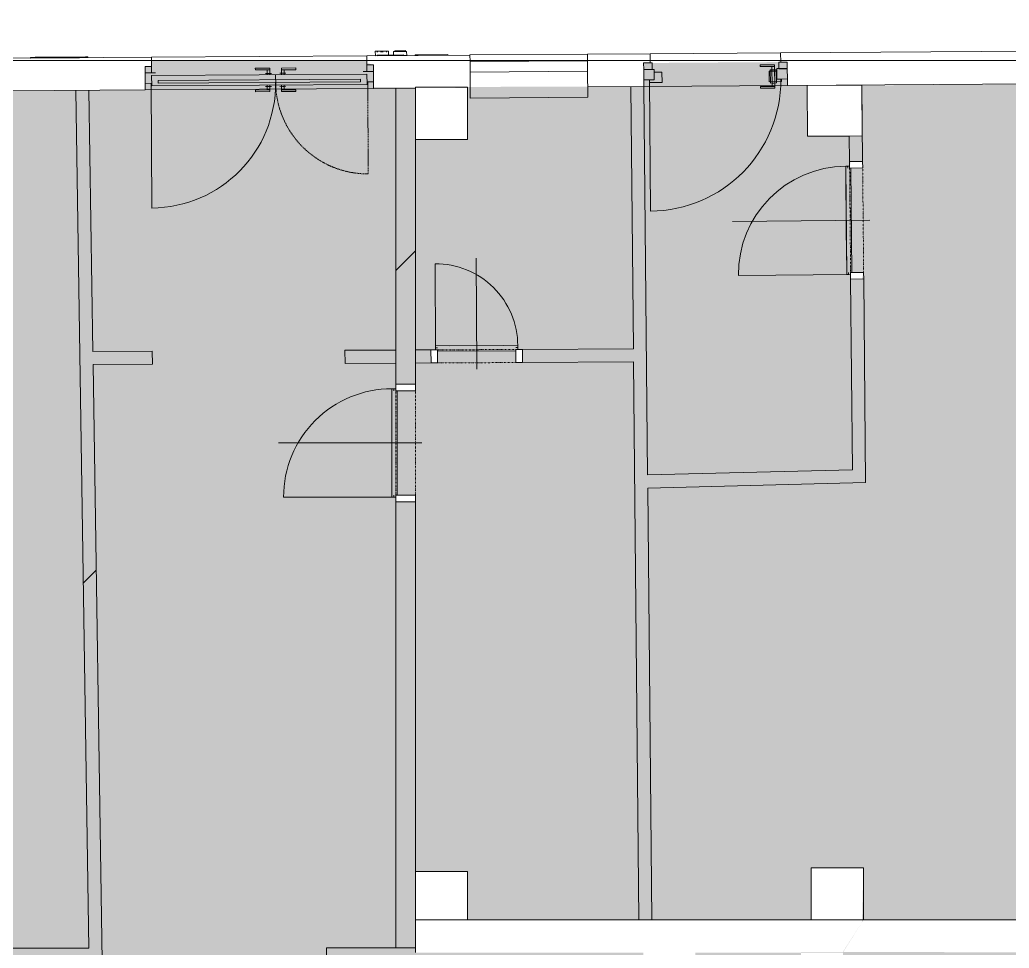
# Model space of a CAD drawing. Header units: millimetres. Extents: x -2854 to 232784, y -45352 to 20466.
# Drawn here: x 119216 to 126796, y -17172 to -10061 of the extents above; entities that cross this region are included whole.
import ezdxf

# ---------------------------------------------------------------- set-up
doc = ezdxf.new("R2010")
doc.units = ezdxf.units.MM
doc.linetypes.add('Čerchovaná se dvěma tečkami', pattern=[2.59, 1, -0.53, 0, -0.53, 0, -0.53])
doc.linetypes.add('Čárkovaná', pattern=[6.35, 3.175, -3.175])
for name, color, linetype, lineweight in [('A-DETL-GENF', 92, 'Continuous', 13), ('A-DETL-THIN', 151, 'Continuous', 13), ('A-DOOR', 31, 'Continuous', 13), ('A-DOOR-FRAM', 31, 'Continuous', 25), ('A-FLOR', 192, 'Continuous', 13), ('A-GENM', 13, 'Continuous', 13), ('A-GLAZ', 151, 'Continuous', 13), ('A-GLAZ-SILL', 1, 'Continuous', 9), ('A-WALL', 113, 'Continuous', 13), ('S-COLS', 52, 'Continuous', 13)]:
    doc.layers.add(name, color=color, linetype=linetype, lineweight=lineweight)
doc.layers.add('A-WALL-PATT', color=111, linetype='Continuous')
pattern_1 = [(45, (83167, 0), (-4242.6, 4242.6), [])]
pattern_2 = [(45, (83167, 0), (-7184.2, 7184.2), []), (45, (86041, 0), (-7184.2, 7184.2), []), (45, (91788, 0), (-4310.5, 10058), [4064, -2032, 67.1, -1964.9])]

# ---------------------------------------------------------------- blocks, each defined once
blk = doc.blocks.new('DVERE_1k_oblozka - DD03_01_800x1970_koupelna-1549493-Mapka _ závislý 12')
at = {"layer": 'A-DOOR', "lineweight": 9}
for p, q in [((-415, 72.1), (-415, 932.1)), ((0, -127.9), (0, 972.1)), ((415, 102.1), (-415, 102.1)), ((-415, 102.1), (-415, 87.1)), ((-415, 87.1), (-400, 87.1)), ((305, 102.1), (-305, 102.1)), ((400, 87.1), (415, 87.1)), ((415, 87.1), (415, 102.1)), ((415, 102.1), (415, 72.1)), ((-400, 72.1), (-450, 72.1)), ((-450, 72.1), (-450, -77.9)), ((-400, -77.9), (-400, 72.1)), ((-400, 62.1), (400, 62.1)), ((450, 72.1), (400, 72.1)), ((400, 72.1), (400, -77.9)), ((450, -77.9), (450, 72.1)), ((-450, -77.9), (-400, -77.9)), ((400, -77.9), (450, -77.9))]:
    blk.add_line(p, q, dxfattribs=at)
at = {"layer": 'A-DOOR', "linetype": 'Čerchovaná se dvěma tečkami', "lineweight": 9}
for p, q in [((-400, 72.1), (400, 72.1)), ((-400, -77.9), (400, -77.9))]:
    blk.add_line(p, q, dxfattribs=at)
at = {"layer": 'A-DOOR', "lineweight": 9}
blk.add_arc((-415, 102.1), 830, 360, 90, dxfattribs=at)
at = {"layer": 'A-DOOR-FRAM', "lineweight": 9}
for p, q in [((-400, 72.1), (-450, 72.1)), ((-400, -77.9), (-400, 72.1)), ((400, 72.1), (400, -77.9)), ((400, 72.1), (450, 72.1)), ((-450, -77.9), (-400, -77.9)), ((450, -77.9), (400, -77.9))]:
    blk.add_line(p, q, dxfattribs=at)
blk = doc.blocks.new('OKNO_1k_nadsvetlik - OKNO_1k_nadsvetlik_900 x 1500-1969459-Mapka _ závislý 12')
at = {"layer": 'A-GLAZ', "lineweight": 9}
for p, q in [((-450, 126), (450, 126)), ((-450, 75), (-450, 126)), ((450, 126), (450, 75)), ((450, 75), (-450, 75)), ((-450, 75), (450, 75)), ((-450, -5), (-450, 75)), ((450, 75), (450, -5)), ((450, -5), (-450, -5))]:
    blk.add_line(p, q, dxfattribs=at)
blk = doc.blocks.new('parapet s nosem_vnitní - parapet s nosem_vnitní-V107-Mapka _ závislý 12')
at = {"layer": 'A-GENM', "lineweight": 9}
for p, q in [((-450, -190), (-450, 0)), ((450, 0), (450, -190)), ((-450, -190), (-450, -200)), ((-450, -200), (450, -200)), ((-450, -200), (450, -200)), ((450, -200), (450, -190))]:
    blk.add_line(p, q, dxfattribs=at)
blk = doc.blocks.new('DVERE_1k_oblozka - DD03_01_600x1970_koupelna-1549500-Mapka _ závislý 12')
at = {"layer": 'A-DOOR', "lineweight": 9}
for p, q in [((-315, 47.1), (-315, 707.1)), ((0, -102.9), (0, 747.1)), ((315, 77.1), (-315, 77.1)), ((-315, 77.1), (-315, 62.1)), ((205, 77.1), (-205, 77.1)), ((315, 62.1), (315, 77.1)), ((315, 77.1), (315, 47.1)), ((-300, 47.1), (-350, 47.1)), ((-350, 47.1), (-350, -52.9)), ((-315, 62.1), (-300, 62.1)), ((-300, -52.9), (-300, 47.1)), ((-300, 37.1), (300, 37.1)), ((300, 62.1), (315, 62.1)), ((350, 47.1), (300, 47.1)), ((300, 47.1), (300, -52.9)), ((350, -52.9), (350, 47.1)), ((-350, -52.9), (-300, -52.9)), ((300, -52.9), (350, -52.9))]:
    blk.add_line(p, q, dxfattribs=at)
at = {"layer": 'A-DOOR', "linetype": 'Čerchovaná se dvěma tečkami', "lineweight": 9}
for p, q in [((-300, 47.1), (300, 47.1)), ((-300, -52.9), (300, -52.9))]:
    blk.add_line(p, q, dxfattribs=at)
at = {"layer": 'A-DOOR', "lineweight": 9}
blk.add_arc((-315, 77.1), 630, 360, 90, dxfattribs=at)
at = {"layer": 'A-DOOR-FRAM', "lineweight": 9}
for p, q in [((-300, 47.1), (-350, 47.1)), ((-300, -52.9), (-300, 47.1)), ((300, 47.1), (300, -52.9)), ((300, 47.1), (350, 47.1)), ((-350, -52.9), (-300, -52.9)), ((350, -52.9), (300, -52.9))]:
    blk.add_line(p, q, dxfattribs=at)
blk = doc.blocks.new('OKNO_dvere vchod_2kvstuphlav - ON09_21_vstupni dvere obj_1750_2400_OO_Al-2030626-Mapka _ závislý 12')
at = {"layer": 'A-GLAZ', "lineweight": 9}
for p, q in [((-990.3, 55), (-1040.3, 55)), ((-1040.3, 55), (-1040.3, 4)), ((-960.3, 5), (-1040.3, 5)), ((-1040.3, 5), (-1040.3, -75)), ((-1040.3, 4), (-990.3, 4)), ((-990.3, 4), (-990.3, 55)), ((-195.3, 35), (-85.3, 35)), ((-85.3, 35), (-195.3, 35)), ((-195.3, 22), (-195.3, 35)), ((-195.3, 35), (-195.3, 22)), ((-195.3, 22), (-85.3, 22)), ((-85.3, 22), (-195.3, 22)), ((-105.3, 22), (-105.3, -15)), ((-85.3, 22), (-105.3, 22)), ((-85.3, 22), (-105.3, 22)), ((-85.3, 35), (-85.3, 22)), ((-85.3, 35), (-85.3, 22)), ((-85.3, -15), (-85.3, 22)), ((114.7, 35), (4.7, 35)), ((4.7, 35), (114.7, 35)), ((4.7, 22), (4.7, 35)), ((4.7, 22), (4.7, 35)), ((114.7, 22), (4.7, 22)), ((4.7, 22), (114.7, 22)), ((4.7, 22), (4.7, -15)), ((24.7, 22), (4.7, 22)), ((24.7, 22), (4.7, 22)), ((24.7, -15), (24.7, 22)), ((114.7, 35), (114.7, 22)), ((114.7, 22), (114.7, 35)), ((709.7, 5), (629.7, 5)), ((709.7, 55), (659.7, 55)), ((659.7, 55), (659.7, 4)), ((659.7, 4), (709.7, 4)), ((709.7, 4), (709.7, 55)), ((709.7, -75), (709.7, 5)), ((-1040.3, -75), (-990.3, -75)), ((-995.3, -75), (-995.3, -95)), ((-995.3, -75), (-995.3, -1030)), ((-990.3, -95), (-990.3, -15)), ((659.7, -15), (-990.3, -15)), ((-940.3, -55), (-940.3, -75)), ((609.7, -55), (-940.3, -55)), ((-940.3, -75), (609.7, -75)), ((-72.3, -5), (-118.3, -5)), ((-72.3, -5), (-118.3, -5)), ((-72.3, -5), (-118.3, -5)), ((-72.3, -5), (-118.3, -5)), ((-99.3, -5), (-91.3, -5)), ((-99.3, -5), (-91.3, -5)), ((-40.3, -95), (-40.3, -15)), ((37.7, -5), (-8.3, -5)), ((37.7, -5), (-8.3, -5)), ((37.7, -5), (-8.3, -5)), ((37.7, -5), (-8.3, -5)), ((10.7, -5), (18.7, -5)), ((10.7, -5), (18.7, -5)), ((609.7, -75), (609.7, -55)), ((659.7, -95), (659.7, -15)), ((659.7, -75), (709.7, -75)), ((664.7, -95), (664.7, -75)), ((-990.3, -95), (659.7, -95)), ((-195.3, -132), (-85.3, -132)), ((-85.3, -132), (-195.3, -132)), ((-195.3, -132), (-195.3, -145)), ((-195.3, -145), (-195.3, -132)), ((-195.3, -145), (-85.3, -145)), ((-85.3, -145), (-195.3, -145)), ((-118.3, -105), (-72.3, -105)), ((-118.3, -105), (-72.3, -105)), ((-118.3, -105), (-72.3, -105)), ((-118.3, -105), (-72.3, -105)), ((-105.3, -95), (-105.3, -132)), ((-105.3, -132), (-85.3, -132)), ((-105.3, -132), (-85.3, -132)), ((-91.3, -105), (-99.3, -105)), ((-91.3, -105), (-99.3, -105)), ((-85.3, -132), (-85.3, -95)), ((-85.3, -132), (-85.3, -145)), ((-85.3, -132), (-85.3, -145)), ((-8.3, -105), (37.7, -105)), ((-8.3, -105), (37.7, -105)), ((-8.3, -105), (37.7, -105)), ((-8.3, -105), (37.7, -105)), ((4.7, -95), (4.7, -132)), ((114.7, -132), (4.7, -132)), ((4.7, -132), (114.7, -132)), ((4.7, -145), (4.7, -132)), ((4.7, -145), (4.7, -132)), ((4.7, -132), (24.7, -132)), ((4.7, -132), (24.7, -132)), ((114.7, -145), (4.7, -145)), ((4.7, -145), (114.7, -145)), ((18.7, -105), (10.7, -105)), ((18.7, -105), (10.7, -105)), ((24.7, -132), (24.7, -95)), ((114.7, -145), (114.7, -132)), ((114.7, -132), (114.7, -145))]:
    blk.add_line(p, q, dxfattribs=at)
at = {"layer": 'A-GLAZ', "linetype": 'Čárkovaná', "lineweight": 9}
blk.add_line((664.7, -75), (664.7, -780), dxfattribs=at)
at = {"layer": 'A-GLAZ', "lineweight": 9}
blk.add_arc((-995.3, -75), 955, 270, 360, dxfattribs=at)
at = {"layer": 'A-GLAZ', "linetype": 'Čárkovaná', "lineweight": 9}
blk.add_arc((664.7, -75), 705, 180, 270, dxfattribs=at)
at = {"layer": 'A-GLAZ-SILL'}
blk.add_line((-1040.3, -125), (709.7, -125), dxfattribs=at)
blk = doc.blocks.new('OKNO_dvere vchod_1k_nadsvetlik - vstupni dvere 1100_2435 2 2-1390910-Mapka _ závislý 12')
at = {"layer": 'A-GLAZ', "lineweight": 9}
for p, q in [((-975.3, 55), (-1040.3, 55)), ((-1040.3, 55), (-1040.3, 4)), ((-1040.3, 5), (-1040.3, -75)), ((-960.3, 5), (-1040.3, 5)), ((-1040.3, 4), (-975.3, 4)), ((-975.3, 4), (-975.3, 55)), ((-960.3, -75), (-960.3, 5)), ((-147.3, 35), (-37.3, 35)), ((-37.3, 35), (-147.3, 35)), ((-147.3, 22), (-147.3, 35)), ((-147.3, 35), (-147.3, 22)), ((-147.3, 22), (-37.3, 22)), ((-37.3, 22), (-147.3, 22)), ((-57.3, 22), (-57.3, -132)), ((-37.3, 22), (-57.3, 22)), ((-37.3, 22), (-57.3, 22)), ((-37.3, 35), (-37.3, 22)), ((-37.3, 35), (-37.3, 22)), ((-37.3, -132), (-37.3, 22)), ((59.7, 5), (-20.3, 5)), ((-20.3, 5), (-20.3, -75)), ((59.7, 55), (-5.3, 55)), ((-5.3, 55), (-5.3, 4)), ((-5.3, 4), (59.7, 4)), ((59.7, 4), (59.7, 55)), ((59.7, -75), (59.7, 5)), ((-1040.3, -75), (-960.3, -75)), ((-995.3, -75), (-995.3, -1080)), ((-960.4, -75), (-995.3, -75)), ((-995.3, -75), (-995.3, -95)), ((-960.3, -15), (-960.4, -75)), ((-900.3, -15), (-960.3, -15)), ((-900.3, -95), (-900.3, -15)), ((-20.3, -15), (-80.3, -15)), ((-80.3, -15), (-80.3, -95)), ((-70.3, -5), (-70.3, -105)), ((-24.3, -5), (-70.3, -5)), ((-24.3, -5), (-70.3, -5)), ((-24.3, -5), (-70.3, -5)), ((-24.3, -5), (-70.3, -5)), ((-51.3, -5), (-43.3, -5)), ((-51.3, -5), (-43.3, -5)), ((-24.3, -105), (-24.3, -5)), ((-20.3, -75), (-20.3, -15)), ((14.7, -75), (-20.3, -75)), ((-20.3, -75), (59.7, -75)), ((14.7, -95), (14.7, -75)), ((-995.3, -95), (-900.3, -95)), ((-147.3, -132), (-37.3, -132)), ((-37.3, -132), (-147.3, -132)), ((-147.3, -132), (-147.3, -145)), ((-147.3, -145), (-147.3, -132)), ((-147.3, -145), (-37.3, -145)), ((-37.3, -145), (-147.3, -145)), ((-80.3, -95), (14.7, -95)), ((-70.3, -105), (-24.3, -105)), ((-70.3, -105), (-24.3, -105)), ((-70.3, -105), (-24.3, -105)), ((-70.3, -105), (-24.3, -105)), ((-57.3, -132), (-37.3, -132)), ((-57.3, -132), (-37.3, -132)), ((-43.3, -105), (-51.3, -105)), ((-43.3, -105), (-51.3, -105)), ((-37.3, -132), (-37.3, -145)), ((-37.3, -132), (-37.3, -145)), ((-24.3, -105), (-24.3, -76.3))]:
    blk.add_line(p, q, dxfattribs=at)
blk.add_arc((-995.3, -75), 1005, 270, 0, dxfattribs=at)
at = {"layer": 'A-GLAZ-SILL'}
blk.add_line((-1040.3, -125), (59.7, -125), dxfattribs=at)
blk = doc.blocks.new('Číslo popisné - ČP 4-1807394-Mapka _ závislý 12')
at = {"layer": 'A-GENM', "color": 61, "lineweight": 9}
for p, q in [((225, -125), (25, -125)), ((25, -125), (225, -125)), ((25, -125), (25, -130)), ((25, -125), (25, -130)), ((225, -130), (25, -130)), ((25, -130), (225, -130)), ((225, -130), (225, -125)), ((225, -125), (225, -130))]:
    blk.add_line(p, q, dxfattribs=at)
blk = doc.blocks.new('Číslo popisné 2 - ČP 1324-1807511-Mapka _ závislý 12')
at = {"layer": 'A-GENM', "color": 61, "lineweight": 9}
for p, q in [((275, -125), (25, -125)), ((25, -125), (275, -125)), ((25, -125), (25, -130)), ((25, -125), (25, -130)), ((275, -130), (25, -130)), ((25, -130), (275, -130)), ((275, -130), (275, -125)), ((275, -125), (275, -130))]:
    blk.add_line(p, q, dxfattribs=at)
blk = doc.blocks.new('Vypínač_venkovní - Typ 1-1807905-Mapka _ závislý 12')
at = {"layer": 'A-GENM', "color": 61, "lineweight": 9}
for p, q in [((25, 155), (125, 155)), ((125, 155), (25, 155)), ((25, 155), (25, 125)), ((25, 125), (25, 155)), ((35, 162), (35, 155)), ((35, 162), (35, 155)), ((115, 162), (35, 162)), ((35, 155), (115, 155)), ((115, 155), (35, 155)), ((115, 155), (115, 162)), ((115, 155), (115, 162)), ((125, 125), (125, 155)), ((125, 125), (125, 155)), ((25, 125), (125, 125)), ((125, 125), (25, 125))]:
    blk.add_line(p, q, dxfattribs=at)
blk = doc.blocks.new('Venkovní_zámek - Typ 1-1807838-Mapka _ závislý 12')
at = {"layer": 'A-GENM', "color": 61, "lineweight": 9}
for p, q in [((25, 159), (125, 159)), ((125, 159), (25, 159)), ((25, 159), (25, 125)), ((25, 125), (25, 159)), ((37, 159), (43, 159)), ((37, 159), (43, 159)), ((43, 154), (37, 154)), ((43, 154), (37, 154)), ((65, 159), (85, 159)), ((85, 154), (65, 154)), ((70, 159), (80, 159)), ((70, 159), (70, 154)), ((80, 154), (70, 154)), ((80, 154), (80, 159)), ((107, 159), (113, 159)), ((107, 159), (113, 159)), ((113, 154), (107, 154)), ((113, 154), (107, 154)), ((125, 125), (125, 159)), ((125, 125), (125, 159)), ((25, 125), (125, 125)), ((125, 125), (25, 125))]:
    blk.add_line(p, q, dxfattribs=at)
blk = doc.blocks.new('Úřad_městské_části_Praha_11 - Typ 1-1807749-Mapka _ závislý 12')
at = {"layer": 'A-GENM', "color": 61, "lineweight": 9}
for p, q in [((-95, 130), (-95, 125)), ((345, 125), (345, 130))]:
    blk.add_line(p, q, dxfattribs=at)
at = {"layer": 'A-GENM', "color": 61, "lineweight": 9, "flags": 128}
for points in [[(125, 130), (82.1, 130), (40.8, 130), (2.8, 130), (-30.6, 130), (-57.9, 130), (-78.3, 130), (-90.8, 130), (-95, 130), (-90.8, 130), (-78.3, 130), (-57.9, 130), (-30.6, 130), (2.8, 130), (40.8, 130), (82.1, 130), (125, 130)], [(125, 125), (82.1, 125), (40.8, 125), (2.8, 125), (-30.6, 125), (-57.9, 125), (-78.3, 125), (-90.8, 125), (-95, 125), (-90.8, 125), (-78.3, 125), (-57.9, 125), (-30.6, 125), (2.8, 125), (40.8, 125), (82.1, 125), (125, 125)], [(125, 130), (167.9, 130), (209.2, 130), (247.2, 130), (280.6, 130), (307.9, 130), (328.3, 130), (340.8, 130), (345, 130), (340.8, 130), (328.3, 130), (307.9, 130), (280.6, 130), (247.2, 130), (209.2, 130), (167.9, 130), (125, 130)], [(125, 125), (167.9, 125), (209.2, 125), (247.2, 125), (280.6, 125), (307.9, 125), (328.3, 125), (340.8, 125), (345, 125), (340.8, 125), (328.3, 125), (307.9, 125), (280.6, 125), (247.2, 125), (209.2, 125), (167.9, 125), (125, 125)]]:
    blk.add_lwpolyline(points, dxfattribs=at)
blk = doc.blocks.new('DVERE_1k_oblozka - DD03_01_800x1970_koupelna-V201-Mapka _ závislý 12')
at = {"layer": 'A-DOOR', "lineweight": 9}
for p, q in [((0, -102.9), (0, 947.1)), ((-415, 47.1), (-415, 907.1)), ((415, 77.1), (-415, 77.1)), ((-415, 77.1), (-415, 62.1)), ((305, 77.1), (-305, 77.1)), ((415, 62.1), (415, 77.1)), ((415, 77.1), (415, 62.1)), ((415, 77.1), (415, 47.1)), ((-400, 47.1), (-450, 47.1)), ((-450, 47.1), (-450, -52.9)), ((-415, 62.1), (-400, 62.1)), ((-400, 62.1), (-415, 62.1)), ((-400, -52.9), (-400, 47.1)), ((-400, 37.1), (400, 37.1)), ((400, 62.1), (415, 62.1)), ((450, 47.1), (400, 47.1)), ((400, 47.1), (400, -52.9)), ((450, -52.9), (450, 47.1)), ((-450, -52.9), (-400, -52.9)), ((400, -52.9), (450, -52.9))]:
    blk.add_line(p, q, dxfattribs=at)
at = {"layer": 'A-DOOR', "linetype": 'Čerchovaná se dvěma tečkami', "lineweight": 9}
for p, q in [((-400, 47.1), (400, 47.1)), ((-400, -52.9), (400, -52.9))]:
    blk.add_line(p, q, dxfattribs=at)
at = {"layer": 'A-DOOR', "lineweight": 9}
blk.add_arc((-415, 77.1), 830, 360, 90, dxfattribs=at)
at = {"layer": 'A-DOOR-FRAM', "lineweight": 9}
for p, q in [((-400, 47.1), (-450, 47.1)), ((-400, -52.9), (-400, 47.1)), ((400, 47.1), (400, -52.9)), ((400, 47.1), (450, 47.1)), ((-450, -52.9), (-400, -52.9)), ((450, -52.9), (400, -52.9))]:
    blk.add_line(p, q, dxfattribs=at)

msp = doc.modelspace()

# ---------------------------------------------------------------- hatches: boundary and pattern name
at = {"layer": 'A-DETL-GENF', "lineweight": 9}
h = msp.add_hatch(color=1, dxfattribs=at)
h.paths.add_polyline_path([(81881.8, -28962.3), (81881.8, -27933.8), (81711.8, -27933.8), (81711.8, -28962.3)])
h.paths.add_polyline_path([(94236.8, -28962.3), (94236.8, -27933.8), (87976.8, -27933.8), (87976.8, -27115.5), (88116.8, -27115.5), (88116.8, -26157.5), (81961.8, -26157.5), (81961.8, -27300), (82416.8, -27300), (82416.8, -27933.8), (82131.8, -27933.8), (82131.8, -28962.3), (90258.7, -28962.3)])
h.paths.add_polyline_path([(94536.8, -28962.3), (99926.6, -28962.3), (99926.6, -27933.8), (94536.8, -27933.8), (94536.8, -28328.2)])
h.paths.add_polyline_path([(128209.3, -17205.8), (128209.3, -17200.8), (127909.3, -17205.8)])
h.paths.add_polyline_path([(125201.3, -17205.8), (124391.7, -17205.8), (124391.7, -17625.8), (123991.7, -17625.8), (123991.7, -17205.8), (122246.7, -17205.8), (122246.7, -16585.8), (122646.7, -16585.8), (122646.7, -16955.8), (125279.3, -16955.8), (125279.3, -16555.8), (125679.3, -16555.8), (125667.6, -16973.9), (125521.3, -17200.8), (125201.3, -17200.8)])
h.paths.add_polyline_path([(125521.3, -17205.8), (125521.3, -17520.8), (125201.3, -17520.8), (125201.3, -17205.8), (125279.3, -17205.8)])
h.paths.add_polyline_path([(106464.7, -28812.5), (112016, -28812.5), (112016, -28417.5), (112416, -28417.5), (112416, -28812.5), (118010.5, -28812.5), (118010.5, -28514.7), (118110.5, -28514.7), (118110.5, -27156.7), (124430.8, -27156.7), (124430.8, -22765.8), (124015.8, -22765.8), (124015.8, -22732.3), (123926.2, -22732.3), (123926.2, -22382.3), (124430.8, -22365.8), (124430.8, -19232.3), (124680.8, -19244.8), (124680.8, -19829.6), (126770.8, -19829.6), (126770.8, -19579.6), (126820.8, -19579.6), (126820.8, -19829.6), (127620.8, -19829.6), (127620.8, -19579.6), (127670.8, -19579.6), (127670.8, -19829.6), (131904.3, -19829.6), (131904.3, -17205.8), (130956.8, -17205.8), (130956.8, -17500.8), (130656.8, -17500.8), (130656.8, -17205.8), (128209.3, -17205.8), (128209.3, -17500.8), (127909.3, -17500.8), (127909.3, -17205.8), (125524.5, -17200.8), (125679.3, -16955.8), (131254.3, -16955.8), (131254.3, -16583.6), (131654.3, -16583.6), (131654.3, -10920.5), (131254.3, -10920.5), (131254.3, -10523.2), (125667.3, -10563.9), (125667.3, -10951), (125250, -10951.7), (125247.3, -10563.9), (125096.5, -10561), (125095.3, -10384.9), (123995.3, -10392.4), (123995.3, -10572.4), (121926.5, -10577.1), (121925.4, -10406.4), (121875.3, -10392.4), (121874.9, -10372.1), (120225.1, -10372.1), (120225, -10417.9), (120175.4, -10418.2), (120176.7, -10598.2), (116654.3, -10622.1), (116654.3, -11022.1), (116254.3, -11022.1), (116254.3, -16631.1), (116674.3, -16631.1), (116674.3, -17172.1), (116254.3, -17172.1), (116254.3, -17584.7), (112446.2, -17584.7), (112446.2, -17934.7), (111946.2, -17934.7), (111946.2, -17584.7), (106777.5, -17584.7), (106777.5, -18004.7), (106377.5, -18004.7), (106377.5, -16843.3), (105977.5, -16829.6), (105977.5, -16443.3), (106377.5, -16443.3), (106377.5, -12505.8), (106691, -12490.1), (106727.5, -12480.8), (106727.5, -17334.7), (106792.5, -17334.7), (106792.5, -4240.9), (106727.5, -4240.9), (106727.5, -11625.8), (106627.5, -11605.8), (106377.5, -11605.8), (106377.5, -10845.8), (106042.5, -10845.8), (106042.5, -10445.8), (106377.5, -10445.8), (106377.5, -4686.1), (106042.5, -4686.1), (106042.5, -4286.1), (106377.5, -4286.1), (106377.5, -4240.9), (99970, -4240.9), (99970, -4286.1), (100295, -4286.1), (100295, -4686.1), (99970, -4686.1), (99970, -10445.8), (100295, -10445.8), (100295, -10845.8), (99970, -10845.8), (99970, -16143.3), (100394.7, -16143.3), (100394.7, -16843.3), (99994.7, -16843.3), (99994.7, -16443.3), (94399.3, -16443.3), (94399.3, -16843.3), (93999.3, -16843.3), (93999.3, -16443.3), (88424.3, -16443.3), (88424.3, -16143.3), (89260, -16140.2), (89260, -15478.3), (89600, -15478.3), (89600, -9908.2), (89190, -9908.2), (89190, -9358.2), (89600, -9358.2), (89600, -6966.2), (89170, -6966.2), (89170, -6451.2), (89600, -6451.2), (89600, -886.8), (89067.2, -886.8), (89067.2, -431.8), (83615, -431.8), (83615, -871.8), (83180, -890.9), (83180, -6443.2), (83600, -6443.2), (83600, -6963.2), (83180, -6963.2), (83180, -9340.2), (83615, -9340.2), (83615, -9908.2), (83180, -9908.2), (83180, -14351.8), (82825, -14357.8), (82825, -15446.9), (82849, -15451.8), (82850, -15451.8), (83635, -15451.8), (83635, -16130), (85928.1, -16130), (85928.1, -15402.4), (86383.1, -15402.4), (86383.1, -16140), (86473.1, -16143.3), (86473.1, -16430), (82376.8, -16430), (82376.8, -16830), (81961.8, -16830), (81961.8, -21265), (82376.8, -21265), (82376.8, -21665), (81961.8, -21665), (81981.4, -25857.5), (88416.8, -25857.5), (88416.8, -27683.8), (94016.8, -27683.8), (94016.8, -27206.6), (94416.8, -27206.6), (94416.8, -27683.8), (100013.7, -27683.8), (100013.7, -27206.6), (100413.7, -27206.6), (100413.7, -24339.4), (100663.7, -24339.4), (100663.7, -25069.4), (101203.7, -25069.4), (101203.7, -25319.4), (102103.7, -25319.4), (102103.7, -25069.4), (104293.7, -25069.4), (104293.7, -25319.4), (105178.7, -25319.4), (105193.7, -25069.4), (105769.7, -25069.4), (105769.7, -22482.5), (106119.7, -22482.5), (106119.7, -22392.5), (106519.7, -22392.5), (106519.7, -22812.5), (106119.7, -22812.5), (106119.7, -28412.5), (106464.7, -28412.5)])
h.paths.add_polyline_path([(115010.5, -24342.5), (114910.5, -24342.5), (114910.5, -24292.5), (115010.5, -24292.5)])
h.paths.add_polyline_path([(94316.8, -24274.3), (94316.8, -24224.3), (94416.8, -24224.3), (94416.8, -24274.3)])
h.paths.add_polyline_path([(115010.5, -23492.5), (114910.5, -23492.5), (114910.5, -23442.5), (115010.5, -23442.5)])
h.paths.add_polyline_path([(94316.8, -23424.3), (94316.8, -23374.3), (94416.8, -23374.3), (94416.8, -23424.3)])
h.paths.add_polyline_path([(106663.7, -22812.5), (106663.7, -22712.5), (106713.7, -22712.5), (106691, -22812.5)])
h.paths.add_polyline_path([(112710.5, -22812.5), (112710.5, -22712.5), (112760.5, -22712.5), (112760.5, -22812.5)])
h.paths.add_polyline_path([(107513.7, -22812.5), (107513.7, -22712.5), (107563.7, -22712.5), (107563.7, -22812.5)])
h.paths.add_polyline_path([(115980.5, -22812.5), (115930.5, -22812.5), (115930.5, -22712.5), (115980.5, -22712.5)])
h.paths.add_polyline_path([(115130.5, -22812.5), (115080.5, -22812.5), (115080.5, -22712.5), (115130.5, -22712.5)])
h.paths.add_polyline_path([(113610.5, -22812.5), (113560.5, -22812.5), (113560.5, -22712.5), (113610.5, -22712.5)])
h.paths.add_polyline_path([(111133.7, -22812.5), (111133.7, -22712.5), (111183.7, -22712.5), (111183.7, -22812.5)])
h.paths.add_polyline_path([(110333.7, -22812.5), (110283.7, -22812.5), (110283.7, -22712.5), (110333.7, -22712.5)])
h.paths.add_polyline_path([(100378.9, -22802.5), (100076.6, -22802.5), (100076.6, -22382.5), (100476.6, -22382.5), (100476.6, -22802.5), (100413.7, -22802.5)])
h.paths.add_polyline_path([(118355.5, -22732.3), (117855.5, -22732.3), (117855.5, -22382.3), (118355.5, -22382.3), (118355.5, -22532.3)])
h.paths.add_polyline_path([(116958, -22719.8), (116958, -22544.8), (117183, -22544.8), (117183, -22719.8)])
h.paths.add_polyline_path([(111946.2, -22712.5), (111946.2, -22362.5), (112446.2, -22362.5), (112446.2, -22712.5)])
h.paths.add_polyline_path([(119439.8, -22532.3), (119439.8, -22382.3), (119489.8, -22382.3), (119489.8, -22532.3)])
h.paths.add_polyline_path([(118639.8, -22532.3), (118589.8, -22532.3), (118589.8, -22382.3), (118639.8, -22382.3)])
h.paths.add_polyline_path([(85166.2, -22425), (85066.2, -22425), (85066.2, -22375), (85166.2, -22375)])
h.paths.add_polyline_path([(88316.8, -21665), (87976.8, -21665), (87976.8, -21265), (88416.8, -21265), (88416.8, -21665)])
h.paths.add_polyline_path([(90688, -21599.6), (90638, -21599.6), (90638, -21499.6), (90688, -21515.6), (90688, -21562)])
h.paths.add_polyline_path([(92868, -21599.6), (92868, -21499.6), (92918, -21515.6), (92918, -21599.6)])
h.paths.add_polyline_path([(89788, -21599.6), (89788, -21499.6), (89838, -21515.6), (89838, -21599.6)])
h.paths.add_polyline_path([(93718, -21599.6), (93718, -21499.6), (93768, -21515.6), (93768, -21599.6)])
h.paths.add_polyline_path([(85166.2, -21575), (85066.2, -21575), (85066.2, -21525), (85166.2, -21525)])
h.paths.add_polyline_path([(94316.8, -21562), (94035, -21562), (94035, -21212), (94535, -21212), (94530.7, -21562), (94416.8, -21562)])
h.paths.add_polyline_path([(86816.8, -21415), (86766.8, -21415), (86766.8, -21265), (86816.8, -21265)])
h.paths.add_polyline_path([(87616.8, -21415), (87616.8, -21265), (87666.8, -21265), (87666.8, -21415)])
h.paths.add_polyline_path([(106089.7, -21322.5), (106039.7, -21322.5), (106039.7, -21222.5), (106089.7, -21222.5)])
h.paths.add_polyline_path([(105439.7, -21322.5), (105389.7, -21322.5), (105389.7, -21222.5), (105439.7, -21222.5)])
h.paths.add_polyline_path([(86323.1, -20900), (86323.1, -20850), (86473.1, -20850), (86473.1, -20900)])
h.paths.add_polyline_path([(115171.8, -20879.4), (115121.8, -20879.2), (115122.4, -20729.2), (115172.4, -20729.2)])
h.paths.add_polyline_path([(114221.8, -20875.6), (114171.8, -20863.9), (114172.4, -20725.4), (114222.4, -20725.4), (114221.8, -20863.9)])
h.paths.add_polyline_path([(111280.9, -20863.9), (111230.9, -20863.7), (111231.5, -20713.7), (111281.5, -20713.9), (111280.9, -20863.7)])
h.paths.add_polyline_path([(110330.9, -20860.1), (110280.9, -20859.9), (110281.5, -20709.9), (110331.5, -20710.1), (110330.9, -20859.9)])
h.paths.add_polyline_path([(109113.4, -20705.3), (108813.4, -20704.1), (108813.4, -19936.3), (109113.4, -19936.3), (109113.4, -20036.3)])
h.paths.add_polyline_path([(107950.6, -20237.4), (107900.7, -20235.7), (107904.2, -20135.8), (107954.1, -20137.5), (107950.7, -20235.7)])
h.paths.add_polyline_path([(107101.2, -20207.8), (107051.2, -20206), (107054.7, -20106.1), (107104.7, -20107.8), (107101.2, -20206)])
h.paths.add_polyline_path([(86473.1, -20050), (86323.1, -20050), (86323.1, -20000), (86473.1, -20000)])
h.paths.add_polyline_path([(90937.2, -19675.3), (90936.6, -19525.3), (90986.6, -19525.3), (90987.2, -19675.1)])
h.paths.add_polyline_path([(91787.2, -19672.1), (91786.6, -19522.1), (91836.6, -19525.1), (91837.2, -19671.9)])
h.paths.add_polyline_path([(95153, -19659.3), (95153, -19509.3), (95202.4, -19509.2), (95202.4, -19659.2)])
h.paths.add_polyline_path([(96003, -19656.1), (96003, -19506.1), (96052.4, -19505.9), (96052.4, -19655.9)])
h.paths.add_polyline_path([(97002.5, -19543.3), (96702.5, -19543.3), (96702.5, -19143.3), (97002.5, -19143.3), (97002.5, -19503.5)])
h.paths.add_polyline_path([(103998.7, -19336.3), (103898.7, -19336.3), (103898.7, -19286.3), (103998.7, -19286.3)])
h.paths.add_polyline_path([(123270.8, -19232.3), (123220.8, -19232.3), (123220.8, -19132.3), (123270.8, -19132.3)])
h.paths.add_polyline_path([(124120.8, -19232.3), (124070.8, -19232.3), (124070.8, -19132.3), (124120.8, -19132.3)])
h.paths.add_polyline_path([(100224.4, -19013.3), (100174.4, -19013.3), (100174.4, -18913.3), (100224.4, -18913.3)])
h.paths.add_polyline_path([(98502.5, -19013.3), (98452.5, -19013.3), (98474.8, -18913.3), (98502.5, -18913.3)])
h.paths.add_polyline_path([(99252.5, -19013.3), (99202.5, -19013.3), (99202.5, -18913.3), (99252.5, -18913.3)])
h.paths.add_polyline_path([(101024.4, -19013.3), (101024.4, -18913.3), (101074.4, -18913.3), (101074.4, -19013.3)])
h.paths.add_polyline_path([(106243.4, -18846.3), (106193.4, -18846.3), (106193.4, -18746.3), (106243.4, -18746.3)])
h.paths.add_polyline_path([(105543.4, -18846.3), (105543.4, -18746.3), (105593.4, -18746.3), (105593.4, -18846.3)])
h.paths.add_polyline_path([(103898.7, -18686.3), (103898.7, -18636.3), (103998.7, -18636.3), (103998.7, -18686.3)])
h.paths.add_polyline_path([(104636.9, -18186.3), (104367.5, -18186.3), (104367.5, -16779.6), (104667.5, -16779.6), (104667.5, -18186.3)])
h.paths.add_polyline_path([(118220.9, -17972.1), (117972.4, -17972.1), (117972.4, -17272.1), (118382.4, -17272.1), (118382.4, -17972.1)])
h.paths.add_polyline_path([(117932.4, -17272.1), (117882.4, -17272.1), (117882.4, -17172.1), (117932.4, -17172.1)])
h.paths.add_polyline_path([(117082.4, -17272.1), (117032.4, -17272.1), (117032.4, -17172.1), (117082.4, -17172.1)])
h.paths.add_polyline_path([(130956.8, -17205.8), (130956.8, -17200.8), (130656.8, -17205.8)])
h.paths.add_polyline_path([(87989.3, -16843.3), (87989.3, -16143.3), (88339.3, -16143.3), (88324.3, -16843.3), (88204.6, -16843.3)])
h.paths.add_polyline_path([(99620, -16143.3), (99620, -16140), (98474.8, -16143.3)])
h.paths.add_polyline_path([(102796.6, -15761.9), (102696.6, -15761.9), (102696.6, -15711.9), (102796.6, -15711.9)])
h.paths.add_polyline_path([(105124.1, -15761.9), (105024.1, -15761.9), (105024.1, -15711.9), (105124.1, -15711.9)])
h.paths.add_polyline_path([(86483, -15384.9), (86383, -15384.9), (86383.1, -15334.9), (86483, -15334.9)])
h.paths.add_polyline_path([(102696.6, -15111.9), (102696.6, -15061.9), (102796.6, -15061.9), (102796.6, -15111.9)])
h.paths.add_polyline_path([(105024.1, -15111.9), (105024.1, -15061.9), (105124.1, -15061.9), (105124.1, -15111.9)])
h.paths.add_polyline_path([(102696.6, -14851.9), (102696.6, -14801.9), (102796.6, -14801.9), (102796.6, -14851.9)])
h.paths.add_polyline_path([(105124.1, -14750.1), (105024.1, -14750.1), (105024.1, -14700.1), (105124.1, -14703)])
h.paths.add_polyline_path([(86483, -14534.9), (86383, -14534.9), (86383, -14484.9), (86483, -14484.9)])
h.paths.add_polyline_path([(102796.6, -14201.9), (102696.6, -14201.9), (102696.6, -14151.9), (102796.6, -14151.9)])
h.paths.add_polyline_path([(105124.1, -14100.1), (105024.1, -14100.1), (105024.1, -14050.1), (105124.1, -14050.1)])
h.paths.add_polyline_path([(122246.7, -13752.1), (122096.7, -13752.1), (122096.7, -13702.1), (122246.7, -13702.1)])
h.paths.add_polyline_path([(122246.7, -12902.1), (122096.7, -12902.1), (122096.7, -12852.1), (122246.7, -12852.1)])
h.paths.add_polyline_path([(122366.8, -12689.7), (122366.8, -12589.7), (122416.3, -12589.4), (122416.3, -12689.4)])
h.paths.add_polyline_path([(123016.7, -12686.6), (123016.3, -12586.6), (123066.3, -12586.6), (123066.7, -12686.3)])
h.paths.add_polyline_path([(125581.1, -12047.2), (125580.6, -11997.2), (125680.6, -11997.2), (125667.3, -12046.4)])
h.paths.add_polyline_path([(104044.3, -11479.2), (103994.3, -11479.2), (103994.3, -11379.2), (104044.3, -11379.2)])
h.paths.add_polyline_path([(103194.3, -11479.2), (103144.3, -11479.2), (103144.3, -11379.2), (103194.3, -11379.2)])
h.paths.add_polyline_path([(125573.2, -11197.2), (125580.6, -11147.2), (125672.8, -11147.2), (125667.3, -11196.4), (125580.6, -11197.2)])
h.paths.add_polyline_path([(87780, -11177.1), (87780, -11127.1), (87879.8, -11126.7), (87877, -11176.7)])
h.paths.add_polyline_path([(122246.7, -10977.1), (122246.7, -10577.1), (122646.7, -10584.2), (122646.7, -10977.1)])
h.paths.add_polyline_path([(87777.2, -10327.1), (87777.2, -10277.1), (87877, -10276.7), (87877, -10326.7)])
h.paths.add_polyline_path([(87763, -6045), (87763, -5995), (87862.9, -5994.7), (87862.9, -6044.7)])
h.paths.add_polyline_path([(87760.2, -5195), (87760.2, -5145), (87860, -5144.7), (87860, -5194.7)])
h.paths.add_polyline_path([(88110, -3625), (88060, -3625), (88060, -3525), (88110, -3525)])
h.paths.add_polyline_path([(88960, -3625), (88910, -3625), (88910, -3525), (88960, -3525)])
at = {"layer": 'A-WALL-PATT', "lineweight": 9}
h = msp.add_hatch(dxfattribs=at)
h.set_pattern_fill('FP_117', color=256, angle=45, style=0, pattern_type=2)
h.set_pattern_definition([(225.39, (121206, -10341), (5786, -5708.3), []), (180.388, (112066, -13095.4), (-5708.3, -5786.2), [1016, -10478.7]), (225.39, (111050, -13102), (5786, -5708.3), [1016, -7112]), (270.388, (110336.7, -13825.5), (5786.2, -5708.3), [1016, -10478.7]), (315.39, (110343.6, -14841.5), (5708.3, 5786.2), [1016, -7112]), (180.388, (112083, -15548), (-5708.3, -5786.2), [1016, -10478.7]), (225.39, (112796, -14825), (5786, -5708.3), [1016, -7112]), (270.388, (112789.5, -13809), (5786.2, -5708.3), [1016, -10478.7]), (315.39, (112066, -13095), (5708.3, 5786), [1016, -7112]), (225.388, (109426, -16495), (5786.2, -5708.3), [2032, -6096])])
h.paths.add_polyline_path([(116654.3, -10622.1), (116734.2, -10601.8), (116732.6, -10371.6), (116254.3, -10374.8), (116254.3, -10622.1)])
h.paths.add_polyline_path([(117634.3, -10615.5), (118234.2, -10601.8), (118232.6, -10361.4), (117632.7, -10374.8), (117634.2, -10601.8)])
h.paths.add_polyline_path([(119134.3, -10605.3), (120176.7, -10598.2), (120176.7, -10418.2), (120225.4, -10417.9), (120225, -10347.9), (119132.7, -10374.8), (119134.2, -10601.8)])
h.paths.add_polyline_path([(121926.6, -10586.4), (122666.5, -10573), (122646.7, -10331.5), (121874.9, -10336.7), (121875.7, -10406.7), (121925.4, -10406.7), (121926.6, -10585.2)])
h.paths.add_polyline_path([(123566.6, -10575.3), (123996.6, -10572.4), (123996.6, -10392.3), (124045.3, -10391.9), (124044.9, -10322), (123564.9, -10325.3), (123566.6, -10574.1)])
h.paths.add_polyline_path([(125096.5, -10564.9), (131904.3, -10518.8), (131904.3, -10268.8), (125044.8, -10315.2), (125045.3, -10385.2), (125095.3, -10385.3), (125096.5, -10563.9)])
h = msp.add_hatch(dxfattribs=at)
h.set_pattern_fill('FP_89', color=256, style=0, pattern_type=2)
h.set_pattern_definition(pattern_1)
h.paths.add_polyline_path([(119747.5, -17272.1), (119847.5, -17272.1), (119745.5, -10601.2), (119645.5, -10601.8), (119746, -17172.1)])
h = msp.add_hatch(dxfattribs=at)
h.set_pattern_fill('FP_89', color=256, style=0, pattern_type=2)
h.set_pattern_definition(pattern_1)
h.paths.add_polyline_path([(122246.7, -17169.7), (122246.7, -13752.1), (122096.7, -13752.1), (122096.7, -17169.7)])
h.paths.add_polyline_path([(122096.7, -12852.1), (122246.7, -12852.1), (122246.7, -10584.2), (122096.7, -10585.2), (122096.7, -12690.9)])
h = msp.add_hatch(dxfattribs=at)
h.set_pattern_fill('FP_145', color=256, angle=45, style=0, pattern_type=2)
h.set_pattern_definition([(45, (129949, -17206), (-5747, 5747), []), (360, (139107, -14513.6), (5747.4, 5747.4), [1016, -10478.7]), (45, (140123, -14514), (-5747.4, 5747.4), [1016, -7112]), (90, (140841.6, -13795), (-5747.4, 5747.4), [1016, -10478.7]), (135, (140841.6, -12779), (-5747.4, -5747.4), [1016, -7112]), (360, (139107, -12061), (5747.4, 5747.4), [1016, -10478.7]), (45, (138389, -12779), (-5747.4, 5747.4), [1016, -7112]), (90, (138389, -13795), (-5747.4, 5747.4), [1016, -10478.7]), (135, (139107, -14514), (-5747.4, -5747.4), [1016, -7112]), (45, (141770, -11132), (-5747.4, 5747.4), [2032, -6096])])
h.paths.add_polyline_path([(125679.3, -16955.8), (122246.7, -16973.9), (122246.7, -17205.8), (125521.3, -17200.8), (125667.6, -16973.9)])
h.paths.add_polyline_path([(130656.8, -17205.8), (130656.8, -17200.8), (130956.8, -17200.8), (131254.3, -16955.8), (125667.8, -16973.9), (125521.3, -17205.8), (128209.3, -17205.8)])
h.paths.add_polyline_path([(131654.3, -17205.8), (131904.3, -17205.8), (131904.3, -16955.8), (131654.3, -16973.9), (131654.3, -16983.6), (131254.3, -16983.6), (130956.8, -17205.8), (131523.8, -17205.8)])
at = {"layer": 'S-COLS', "lineweight": 9}
h = msp.add_hatch(dxfattribs=at)
h.set_pattern_fill('FP_146', color=256, style=0, pattern_type=2)
h.set_pattern_definition(pattern_2)
h.paths.add_polyline_path([(122246.7, -10977.1), (122646.7, -10977.1), (122646.7, -10581.5), (122246.7, -10584.2)])
h = msp.add_hatch(dxfattribs=at)
h.set_pattern_fill('FP_146', color=256, style=0, pattern_type=2)
h.set_pattern_definition(pattern_2)
h.paths.add_polyline_path([(125250, -10953.9), (125670, -10951), (125667.3, -10561), (125247.3, -10563.9), (125250, -10951.7)])
h = msp.add_hatch(dxfattribs=at)
h.set_pattern_fill('FP_146', color=256, style=0, pattern_type=2)
h.set_pattern_definition(pattern_2)
h.paths.add_polyline_path([(122246.7, -16585.8), (122246.7, -16955.8), (122646.7, -16955.8), (122646.7, -16585.8)])
h = msp.add_hatch(dxfattribs=at)
h.set_pattern_fill('FP_146', color=256, style=0, pattern_type=2)
h.set_pattern_definition(pattern_2)
h.paths.add_polyline_path([(125279.3, -16555.8), (125279.3, -16955.8), (125679.3, -16955.8), (125679.3, -16555.8)])

# ---------------------------------------------------------------- linework, layer by layer
at = {"layer": 'A-DETL-THIN', "lineweight": 9}
for p, q in [((124680.8, -10372.1), (116004.3, -10372.1)), ((131904.3, -10372.1), (124680.8, -10372.1))]:
    msp.add_line(p, q, dxfattribs=at)
at = {"layer": 'A-FLOR', "lineweight": 9}
for p, q in [((121874.9, -10336.7), (120225, -10347.9)), ((125044.8, -10315.2), (124044.9, -10322))]:
    msp.add_line(p, q, dxfattribs=at)
at = {"layer": 'A-WALL', "lineweight": 9}
for p, q in [((131904.3, -10268.8), (125044.8, -10315.2)), ((120225, -10347.9), (119132.6, -10355.3)), ((120225.4, -10417.9), (120225, -10347.9)), ((122664.9, -10331.4), (121874.9, -10336.7)), ((121874.9, -10336.7), (121875.4, -10406.7)), ((124044.9, -10322), (123564.9, -10325.3)), ((124045.3, -10392), (124044.9, -10322)), ((125044.8, -10315.2), (125045.3, -10385.2)), ((123996.6, -10572.4), (123996.2, -10522.4)), ((125096.2, -10514.9), (125096.5, -10564.9)), ((125096.5, -10564.9), (131254.3, -10523.2)), ((119134.3, -10605.3), (120176.7, -10598.2)), ((119645.5, -10601.8), (119746, -17172.1)), ((119776.1, -12601.9), (119745.5, -10601.2)), ((120176.7, -10598.2), (120176.3, -10548.2)), ((121926.3, -10536.4), (121926.6, -10586.4)), ((121926.6, -10586.4), (122246.7, -10584.2)), ((122096.7, -10585.2), (122096.7, -12852.1)), ((122246.7, -10577.1), (122646.7, -10577.1)), ((122246.7, -12852.1), (122246.7, -10577.1)), ((122646.7, -10577.1), (122646.7, -10581.5)), ((123566.6, -10575.3), (123997.5, -10572.3)), ((123897.5, -10573), (123916.8, -12582.3)), ((124026.1, -13547.4), (123997.5, -10572.3)), ((125672.7, -11146.3), (125667.3, -10561)), ((125667.3, -10561), (125670, -10951)), ((125670, -10951), (125570.9, -10951.7)), ((125570.9, -10951.7), (125572.7, -11147.2)), ((125581.1, -12047.2), (125594.6, -13507.5)), ((125695.5, -13604.9), (125681.1, -12046.3)), ((120231.1, -12599.7), (119776.1, -12601.9)), ((120231.6, -12699.7), (120231.1, -12599.7)), ((122096.7, -12590.9), (121707.1, -12592.8)), ((121707.1, -12592.8), (121707.6, -12692.8)), ((122366.3, -12589.7), (122246.7, -12590.2)), ((123916.8, -12582.3), (123066.3, -12586.3)), ((119777.6, -12701.9), (120231.6, -12699.7)), ((119847.5, -17272.1), (119777.6, -12701.9)), ((121707.6, -12692.8), (122096.7, -12690.9)), ((122246.7, -12690.2), (122366.8, -12689.7)), ((123066.7, -12686.3), (123917.8, -12682.3)), ((123917.8, -12682.3), (123958.9, -16955.8)), ((125594.6, -13507.5), (124026.1, -13547.4)), ((124027.1, -13647.4), (125695.5, -13604.9)), ((124058.9, -16955.8), (124027.1, -13647.4)), ((122096.7, -13752.1), (122096.7, -17169.7)), ((122246.7, -17205.8), (122246.7, -13752.1)), ((131254.3, -16955.8), (122246.7, -16955.8)), ((119746, -17172.1), (117932.4, -17172.1)), ((122246.7, -17169.7), (121566.7, -17169.7)), ((121566.7, -17169.7), (121566.7, -17944.7))]:
    msp.add_line(p, q, dxfattribs=at)
at = {"layer": 'S-COLS', "lineweight": 9}
for p, q in [((122646.7, -10577.1), (122246.7, -10577.1)), ((122246.7, -10577.1), (122246.7, -10584.2)), ((122246.7, -10584.2), (122246.7, -10977.1)), ((122646.7, -10581.5), (122646.7, -10577.1)), ((122646.7, -10977.1), (122646.7, -10581.5)), ((125667.3, -10561), (125247.3, -10563.9)), ((125247.3, -10563.9), (125250, -10953.9)), ((125670, -10951), (125667.3, -10561)), ((122246.7, -10977.1), (122646.7, -10977.1)), ((125250, -10953.9), (125570.9, -10951.7)), ((125570.9, -10951.7), (125670, -10951)), ((122646.7, -16585.8), (122246.7, -16585.8)), ((122246.7, -16585.8), (122246.7, -16955.8)), ((122646.7, -16955.8), (122646.7, -16585.8)), ((125679.3, -16555.8), (125279.3, -16555.8)), ((125279.3, -16555.8), (125279.3, -16955.8)), ((125679.3, -16955.8), (125679.3, -16555.8)), ((122246.7, -16955.8), (122646.7, -16955.8)), ((125279.3, -16955.8), (125679.3, -16955.8))]:
    msp.add_line(p, q, dxfattribs=at)

# ---------------------------------------------------------------- block references
at = {"layer": 'A-DOOR', "lineweight": 9}
for name, p, rotation in [('DVERE_1k_oblozka - DD03_01_800x1970_koupelna-V201-Mapka _ závislý 12', (125624.1, -11596.8), 90.5300849627002), ('DVERE_1k_oblozka - DD03_01_600x1970_koupelna-1549500-Mapka _ závislý 12', (122716.5, -12635.1), 0.2705782573144418), ('DVERE_1k_oblozka - DD03_01_800x1970_koupelna-1549493-Mapka _ závislý 12', (122168.9, -13302.1), 90)]:
    msp.add_blockref(name, p, dxfattribs=dict(at, rotation=rotation))
at = {"layer": 'A-GENM', "color": 61, "lineweight": 9}
for name, p, rotation in [('Venkovní_zámek - Typ 1-1807838-Mapka _ závislý 12', (121915.8, -10461.4), 0.388156790721235), ('Vypínač_venkovní - Typ 1-1807905-Mapka _ závislý 12', (122055.8, -10460.5), 0.388156790721235), ('Úřad_městské_části_Praha_11 - Typ 1-1807749-Mapka _ závislý 12', (119393.4, -10478.5), 0.388156790721235), ('Číslo popisné - ČP 4-1807394-Mapka _ závislý 12', (122180.8, -10459.7), 180.3881567907212), ('Číslo popisné 2 - ČP 1324-1807511-Mapka _ závislý 12', (122520.8, -10457.3), 180.3881567907212)]:
    msp.add_blockref(name, p, dxfattribs=dict(at, rotation=rotation))
at = {"layer": 'A-GENM', "lineweight": 9, "rotation": 0.388156790721235}
msp.add_blockref('parapet s nosem_vnitní - parapet s nosem_vnitní-V107-Mapka _ závislý 12', (123115.8, -10458.3), dxfattribs=at)
at = {"layer": 'A-GLAZ', "lineweight": 9, "rotation": 0.388156790721235}
for name, p in [('OKNO_1k_nadsvetlik - OKNO_1k_nadsvetlik_900 x 1500-1969459-Mapka _ závislý 12', (123115.7, -10453.3)), ('OKNO_dvere vchod_2kvstuphlav - ON09_21_vstupni dvere obj_1750_2400_OO_Al-2030626-Mapka _ závislý 12', (121216.1, -10466.2)), ('OKNO_dvere vchod_1k_nadsvetlik - vstupni dvere 1100_2435 2 2-1390910-Mapka _ závislý 12', (125036, -10440.3))]:
    msp.add_blockref(name, p, dxfattribs=at)

doc.saveas('drawing.dxf')
